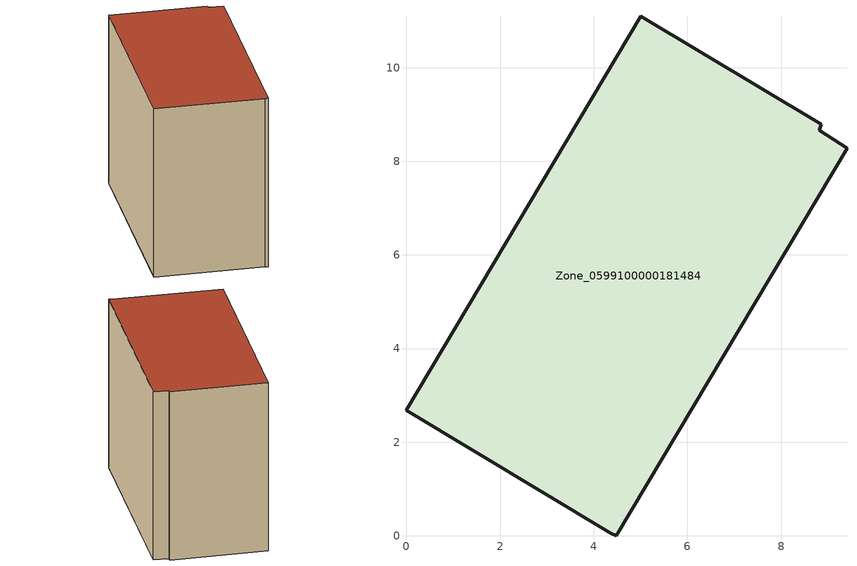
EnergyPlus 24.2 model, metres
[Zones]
Zone_0599100000181484
 floor ground (C_G): 8.81,8.66 9.41,8.28 4.48,0 4.36,0.06 0,2.68 5,11.1 8.86,8.8 z0
 wall outside (C_F): 4.36,0.06 4.48,0 9.41,8.28 8.81,8.66 8.86,8.8 5,11.1 0,2.68 4.36,0.06 z0:8.36
 roof outside (C_R): 9.41,8.28 8.81,8.66 8.86,8.8 5,11.1 0,2.68 4.36,0.06 4.48,0 z8.36
[BUILDING]
Pand.0599100000181484: North Axis=0; Terrain=City; Loads Convergence Tolerance Value=0.04; Temperature Convergence Tolerance Value=0.4; Solar Distribution=FullExterior; Maximum Number of Warmup Days=25; Minimum Number of Warmup Days=1
[Site:Location]
Rotterdam.The.Hague.AP_ZH_NLD Design_Conditions: Latitude=51.96; Longitude=4.45; Time Zone=1; Elevation=-4.5
[SITE:GROUNDTEMPERATURE:BUILDINGSURFACE]
18, 18, 18, 18, 18, 18, 18, 18, 18, 18, 18, 18
[MATERIAL] Thermal Absorptance=0.9; Solar Absorptance=0.7; Visible Absorptance=0.7
Name | Roughness | Thickness | Conductivity | Density | Specific Heat
G.TI.1975-1991 | MediumSmooth | 0.15 | 0.288461 | 540 | 1210
F.TI.1975-1991 | Rough | 0.3 | 0.230769 | 1920 | 840
R.TI.1975-1991 | MediumRough | 0.2 | 0.153846 | 1500 | 1000
[CONSTRUCTION]
C_G: G.TI.1975-1991
C_F: F.TI.1975-1991
C_R: R.TI.1975-1991
[ZONE]
Zone_0599100000181484: Type=1; Multiplier=1; Ceiling Height=Autocalculate; Volume=Autocalculate; Floor Area=autocalculate; Part of Total Floor Area=Yes
[ZONEINFILTRATION:DESIGNFLOWRATE]
Infil_Zone_0599100000181484: Zone or ZoneList or Space or SpaceList=Zone_0599100000181484; Schedule=AlwaysOn; Design Flow Rate Calculation Method=Flow/Area; Flow Rate per Floor Area=0.003; Constant Term Coefficient=1; Temperature Term Coefficient=0; Velocity Term Coefficient=0; Velocity Squared Term Coefficient=0
[HVACTEMPLATE:ZONE:IDEALLOADSAIRSYSTEM]
Zone_0599100000181484: Maximum Heating Supply Air Temperature=50; Minimum Cooling Supply Air Temperature=13; Maximum Heating Supply Air Humidity Ratio=0.0156; Minimum Cooling Supply Air Humidity Ratio=0.0077; Heating Limit=NoLimit; Cooling Limit=NoLimit; Dehumidification Control Type=ConstantSensibleHeatRatio; Cooling Sensible Heat Ratio=0.7; Dehumidification Setpoint=60; Humidification Control Type=None; Humidification Setpoint=30; Outdoor Air Method=None; Outdoor Air Flow Rate per Person=0.00944; Outdoor Air Flow Rate per Zone Floor Area=0; Outdoor Air Flow Rate per Zone=0; Demand Controlled Ventilation Type=None; Outdoor Air Economizer Type=NoEconomizer; Heat Recovery Type=None; Sensible Heat Recovery Effectiveness=0.7; Latent Heat Recovery Effectiveness=0.65
[ZONECONTROL:THERMOSTAT]
ThermostatControl_Zone_0599100000181484: Zone or ZoneList=Zone_0599100000181484; Control Type Schedule=DualSetpointControlType; Control 1=Thermostat_Zone_0599100000181484; Temperature Difference Between Cutout And Setpoint=0
[THERMOSTATSETPOINT:DUALSETPOINT]
Thermostat_Zone_0599100000181484: Heating Setpoint Temperature Schedule=HeatingSetpoint_Zone_0599100000181484; Cooling Setpoint Temperature Schedule=CoolingSetpoint_Zone_0599100000181484
[SCHEDULE:COMPACT]
HeatingSetpoint_Zone_0599100000181484: Through: 12/31, For: AllDays, Until: 24:00, 21
CoolingSetpoint_Zone_0599100000181484: Through: 12/31, For: AllDays, Until: 24:00, 24
DualSetpointControlType: Through: 12/31, For: AllDays, Until: 24:00, 4
AlwaysOn: Through: 12/31, For: AllDays, Until: 24:00, 1
